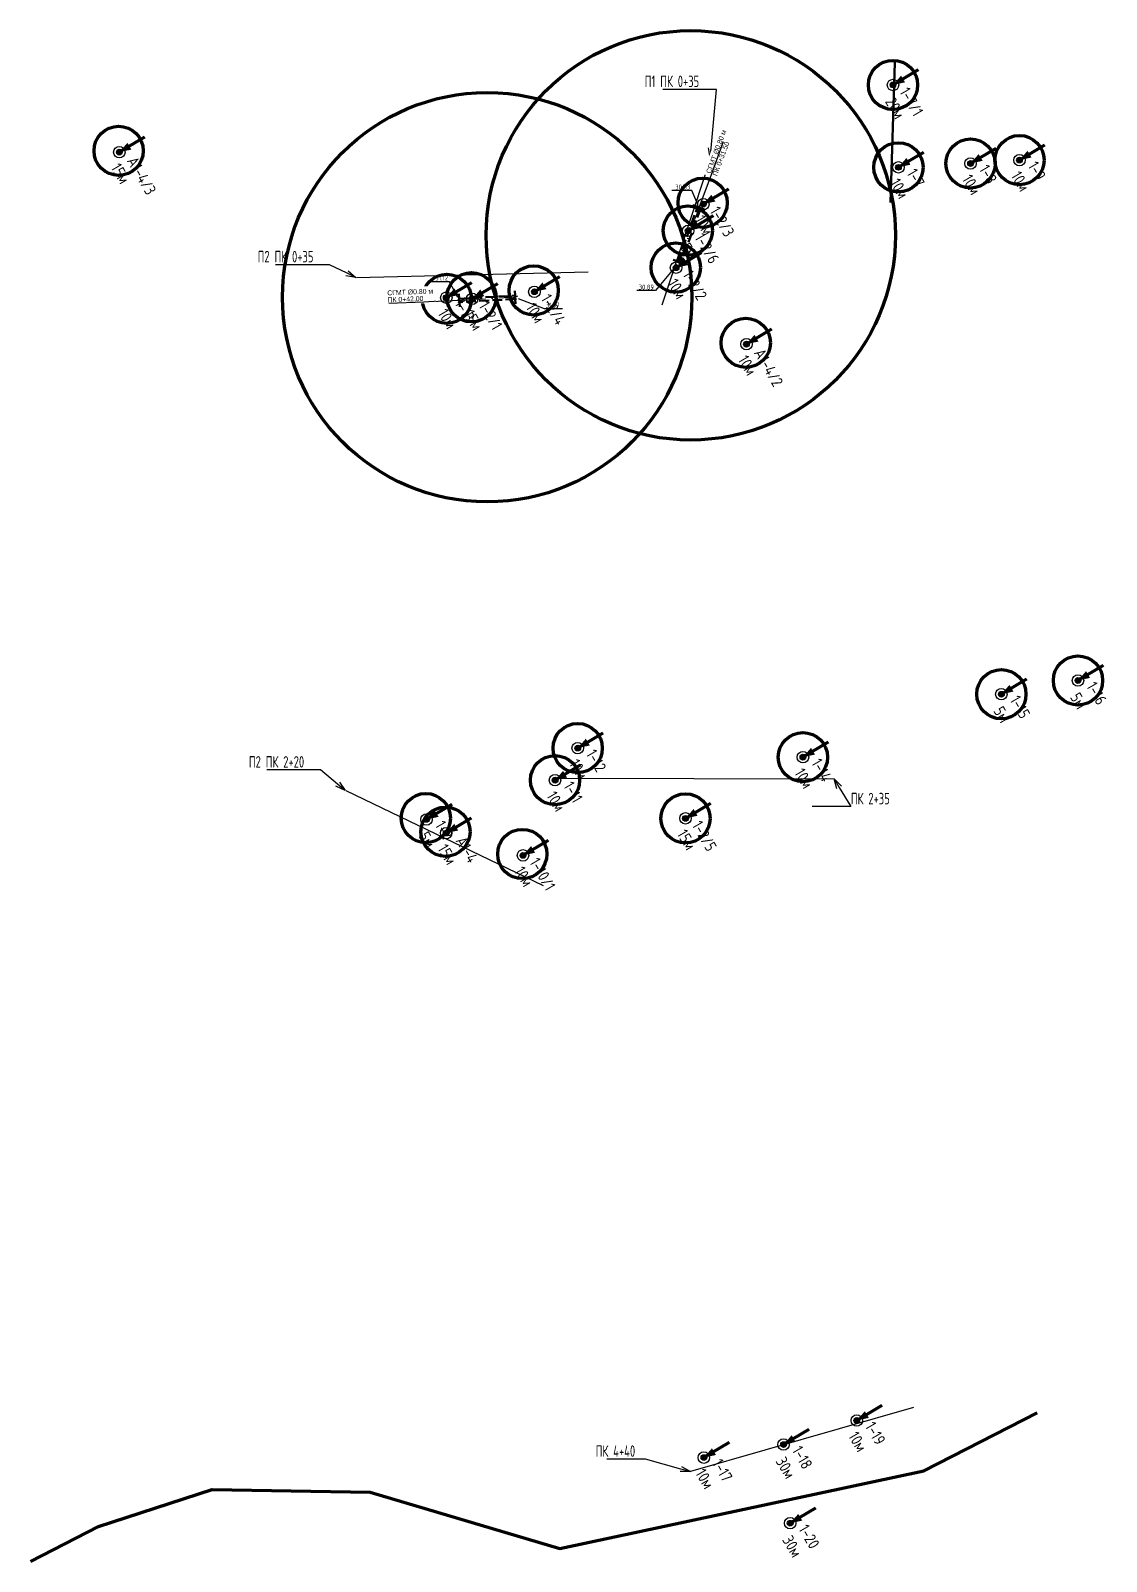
# Model space of a CAD drawing. Header units: metres. Extents: x 1267698 to 1279776, y 339473 to 349577.
# Drawn here: x 1268598.9 to 1268926.7, y 344367.8 to 344834 of the extents above; entities that cross this region are included whole.
import ezdxf
from ezdxf import colors
from ezdxf.entities.mleader import LeaderData, LeaderLine
from ezdxf.enums import TextEntityAlignment as Align
from ezdxf.math import Vec2, Vec3

# ---------------------------------------------------------------- set-up
doc = ezdxf.new("R2010")
doc.units = ezdxf.units.M
doc.linetypes.add('Труба', pattern=[4, 3, -1])
doc.linetypes.add('ШтрихпунктирУтолщ', pattern=[12, 8, -2, 0, -2])
for name, color, linetype, lineweight in [('_ИГЕОЛ поперечники ОХ', 3, 'Continuous', 30), ('_ИГЕОЛ_намеченные скважины_П', 6, 'Continuous', 100), ('Водопропускные Трубы_ОХ_Выноска', 7, 'Continuous', 30), ('ВодопропускныеТрубы_ОХ', 160, 'Труба', 50)]:
    doc.layers.add(name, color=color, linetype=linetype, lineweight=lineweight)
doc.layers.add('_ИГЕОЛ Пробуренные ТСЗ+', color=250, linetype='Continuous', lineweight=100, plot=False)
doc.layers.add('рамки для схемы', color=1, linetype='Continuous', lineweight=80, plot=False)
doc.layers.add('_Скважины', color=5, linetype='Continuous')
doc.layers.add('_Точки опытных наблюдений', color=4, linetype='Continuous')
doc.styles.add('RS', font='romans.shx', dxfattribs={"width": 0.64})
doc.styles.add('TITLE', font='arial.ttf', dxfattribs={"width": 0.8})
doc.styles.add('VNIPISIMPLEXCUR', font='simplex.shx', dxfattribs={"width": 0.8, "oblique": 15})
doc.styles.add('ГОСТ 2.304', font='CS_Gost2304.shx')

# ---------------------------------------------------------------- blocks, each defined once
blk = doc.blocks.new('ИИ25001')
at = {"linetype": 'Continuous', "lineweight": 25}
h = blk.add_hatch(color=0, dxfattribs=at)
edge = h.paths.add_edge_path()
edge.add_arc((0, 0), 0.5, 359.64, 719.6400000000001)
at = {"layer": '_Точки опытных наблюдений', "linetype": 'Continuous', "lineweight": 70}
h = blk.add_hatch(color=5, dxfattribs=at)
h.dxf.hatch_style = 1
h.paths.add_polyline_path([(-0.02611609981578489, 2.039832823868292), (-0.7060603744384997, 2.031127457263052), (0, 0)])
h.paths.add_polyline_path([(0.653828174806972, 2.048538190473638), (-0.02611609981578489, 2.039832823868292), (0, 0)])
at = {"color": 0, "linetype": 'Continuous', "lineweight": 25}
for radius in [1, 0.5]:
    blk.add_circle((0, 0), radius, dxfattribs=at)
at = {"layer": '_Точки опытных наблюдений', "color": 5, "linetype": 'Continuous', "lineweight": 70}
blk.add_line((-0.06529024953940943, 5.099582059670709), (0, 0), dxfattribs=at)
at = {"color": 253, "linetype": 'Continuous', "style": 'VNIPISIMPLEXCUR', "oblique": 15, "width": 0.8, "flags": 1}
for tag, p in [('DATE', (-2.5, -0.8000000000000114)), ('NOTE1', (-2.5, -3.200000000000017)), ('NOTE2', (-2.5, -5.600000000000023))]:
    blk.add_attdef(tag, text='', height=1.6, dxfattribs=at).set_placement(p, align=Align.RIGHT)
at = {"layer": '_Скважины', "color": 0, "linetype": 'Continuous', "lineweight": 50, "transparency": 33554687, "style": 'RS', "width": 0.64}
blk.add_attdef('NUMBER_001', (1.024761904761904, 0.6999999999999886), '', height=2, dxfattribs=at)
at = {"layer": '_Скважины', "color": 0, "linetype": 'Continuous', "lineweight": 100, "style": 'VNIPISIMPLEXCUR', "oblique": 15, "width": 0.8}
for tag, p in [('EGWL', (38.31670607307356, 0.6999999999999886)), ('TFS', (19.07851403860371, -1)), ('FS', (14.21830956713089, -2.700000000000003)), ('AGWL', (36.59421987173639, -2.700000000000003)), ('STS', (2, -5.202801649045824))]:
    blk.add_attdef(tag, p, '', height=2, dxfattribs=at)
at = {"layer": '_Скважины', "color": 0, "linetype": 'Continuous', "lineweight": 50, "style": 'RS', "width": 0.64}
blk.add_attdef('HEIGHT_001', (1.024761904761905, -2.699999999999989), '', height=2, dxfattribs=at)
blk = doc.blocks.new('_Open30')
at = {"color": 0, "linetype": 'ByBlock', "lineweight": -2}
for p, q in [((-1, 0.267949), (0, 0)), ((0, 0), (-1, -0.267949)), ((0, 0), (-1, 0))]:
    blk.add_line(p, q, dxfattribs=at)
blk = doc.blocks.new('*U89')
at = {"linetype": 'Труба'}
blk.add_lwpolyline([(-19.68521095265169, -2), (-19.68521095265169, -0.5), (-19.68521095265169, 0.5), (-19.68521095265169, 2), (-19.68521095265169, 0.5), (-2.035322701209225, 0.5), (-2.035322701209225, 2), (-2.035322701209225, 0.5), (-2.035322701209225, -0.5), (-2.035322701209225, -2), (-2.035322701209225, -0.5), (-19.68521095265169, -0.5)], dxfattribs=at)
at = {"color": 7, "linetype": 'ШтрихпунктирУтолщ', "lineweight": 9}
blk.add_lwpolyline([(-19.68521095265169, 0), (-2.035322701209225, 0)], dxfattribs=at)
blk = doc.blocks.new('_None')
blk = doc.blocks.new('выноска')
at = {"ltscale": 100}
for p, q in [((0.5303300858899107, -0.5303300858899107), (-0.5303300858899107, 0.5303300858899107)), ((-0.5303300858680827, -0.5303300859117385), (0.5303300858680827, 0.5303300859117385))]:
    blk.add_line(p, q, dxfattribs=at)
blk = doc.blocks.new('*U90')
at = {"linetype": 'Труба'}
blk.add_lwpolyline([(-15.87394509837031, -2), (-15.87394509837031, -0.5), (-15.87394509837031, 0.5), (-15.87394509837031, 2), (-15.87394509837031, 0.5), (1.174631371395662, 0.5), (1.174631371395662, 2), (1.174631371395662, 0.5), (1.174631371395662, -0.5), (1.174631371395662, -2), (1.174631371395662, -0.5), (-15.87394509837031, -0.5)], dxfattribs=at)
at = {"color": 7, "linetype": 'ШтрихпунктирУтолщ', "lineweight": 9}
blk.add_lwpolyline([(-15.87394509837031, 0), (1.174631371395662, 0)], dxfattribs=at)
blk = doc.blocks.new('2024-01-13-трубы')
at = {"layer": 'ВодопропускныеТрубы_ОХ'}
for name, p, rotation in [('*U89', (1268795.8603559, 344761.5928358088), 250.0014401007469), ('*U90', (1268745.377523284, 344752.6878882289), 3.202233647053078)]:
    blk.add_blockref(name, p, dxfattribs=dict(at, rotation=rotation))
ml = blk.add_multileader_mtext('Standard')
ml.set_content('30.89', color=256, style='ГОСТ 2.304')
ml.set_leader_properties()
ml.set_arrow_properties(name='выноска')
ml.build(insert=Vec2(0, 0))
ml.multileader.update_dxf_attribs({"text_left_attachment_type": 5, "text_right_attachment_type": 5, "dogleg_length": 0.36, "arrow_head_size": 1})
ctx = ml.context
ctx.base_point, ctx.char_height, ctx.arrow_head_size, ctx.landing_gap_size = Vec3(1268784.101870756, 344754.8018101906), 1.5, 1, 0.1
ctx.left_attachment, ctx.right_attachment, ctx.text_align_type = 5, 5, 2
notes = []
notes.append((ctx, [(0, (1, 1, 0), (1268789.27348493, 344754.8018101906), (-0.9999999999999999, 0), 0.3599999999999999, [(0, [(1268796.556429191, 344763.5054310281)], 0, [])])]))
ctx.mtext.insert, ctx.mtext.alignment = Vec3(1268788.81348493, 344756.601810191), 3
ml = blk.add_multileader_mtext('Standard')
ml.set_content('31.07', color=256, style='ГОСТ 2.304')
ml.set_leader_properties()
ml.set_arrow_properties(name='выноска')
ml.build(insert=Vec2(0, 0))
ml.multileader.update_dxf_attribs({"text_left_attachment_type": 5, "text_right_attachment_type": 5, "dogleg_length": 0.36, "arrow_head_size": 1})
ctx = ml.context
ctx.base_point, ctx.char_height, ctx.arrow_head_size, ctx.landing_gap_size, ctx.plane_origin = Vec3(1268755.729378819, 344749.3186706068), 1.5, 1, 0.1, Vec3(0.5123054368887097, -7.974246711062733)
ctx.left_attachment, ctx.right_attachment = 5, 5
notes.append((ctx, [(0, (1, 1, 0), (1268755.369378819, 344749.3186706068), (1, 0), 0.3599999999999998, [(0, [(1268746.550320571, 344752.7535036408)], 0, [])])]))
ctx.mtext.insert = Vec3(1268755.829378819, 344751.1186706072)
for ctx, leaders in notes:
    for number, flags, end, landing, length, lines in leaders:
        leader = LeaderData()
        leader.index, (leader.has_last_leader_line, leader.has_dogleg_vector, leader.attachment_direction) = number, flags
        leader.last_leader_point, leader.dogleg_vector, leader.dogleg_length = Vec3(end), Vec3(landing), length
        for number, points, colour, breaks in lines:
            line = LeaderLine()
            line.index, line.vertices, line.color, line.breaks = number, Vec3.list(points), colors.encode_raw_color(colour), breaks
            leader.lines.append(line)
        ctx.leaders.append(leader)
at = {"layer": 'Водопропускные Трубы_ОХ_Выноска'}
ml = blk.add_multileader_mtext('Standard', dxfattribs=at)
ml.set_content('СГМТ %%c0.80 м\\PПК 0+31.50', color=256, style='TITLE')
ml.set_leader_properties()
ml.set_arrow_properties(name='NONE')
ml.build(insert=Vec2(0, 0))
ml.multileader.update_dxf_attribs({"has_dogleg": 0, "text_left_attachment_type": 6, "text_right_attachment_type": 5, "dogleg_length": 0.36, "arrow_head_size": 0})
ctx = ml.context
ctx.base_point, ctx.char_height, ctx.arrow_head_size, ctx.landing_gap_size, ctx.plane_origin, ctx.plane_x_axis, ctx.plane_y_axis = Vec3(1268806.325791709, 344790.1890401361), 1.5, 0, 0, Vec3(1268784.499871142, 344832.230002863), Vec3(0.3473996828497224, 0.9377171537067627), Vec3(-0.9377171537067627, 0.3473996828497224)
ctx.left_attachment, ctx.right_attachment = 6, 5
notes = []
notes.append((ctx, [(0, (1, 1, 0), (1268806.200727822, 344789.8514619608), (0.3473996828497223, 0.9377171537067626), 0.36, [(0, [(1268802.592647021, 344780.0910461685)], 0, [])])]))
ctx.mtext.insert, ctx.mtext.text_direction, ctx.mtext.rotation, ctx.mtext.line_spacing_factor, ctx.mtext.flow_direction = Vec3(1268804.637900832, 344790.8143595652), Vec3(0.3473996828497224, 0.9377171537067627), 1.215999681900094, 0.85, 5
ctx.mtext.has_bg_fill, ctx.mtext.bg_color, ctx.mtext.bg_scale_factor, ctx.mtext.bg_transparency, ctx.mtext.use_window_bg_color = 1, -1027028792, 1.5, 0, 1
ml = blk.add_multileader_mtext('Standard', dxfattribs=at)
ml.set_content('СГМТ %%c0.80 м\\PПК 0+42.00', color=256, style='TITLE')
ml.set_leader_properties()
ml.set_arrow_properties(name='NONE')
ml.build(insert=Vec2(0, 0))
ml.multileader.update_dxf_attribs({"has_dogleg": 0, "text_left_attachment_type": 6, "text_right_attachment_type": 5, "dogleg_length": 0.36, "arrow_head_size": 0})
ctx = ml.context
ctx.base_point, ctx.char_height, ctx.arrow_head_size, ctx.landing_gap_size, ctx.plane_origin, ctx.plane_x_axis, ctx.plane_y_axis = Vec3(1268707.614595264, 344753.0291554735), 1.5, 0, 0, Vec3(1268787.654732538, 344788.9108417152), Vec3(0.9991172264813944, 0.04200913886437311), Vec3(-0.04200913886437311, 0.9991172264813944)
ctx.left_attachment, ctx.right_attachment = 6, 5
notes.append((ctx, [(0, (1, 1, 0), (1268719.038432188, 344751.3306616398), (-0.9991172264813942, -0.04200913886437313), 0.3599999999999997, [(0, [(1268729.528363966, 344751.8011628512)], 0, [])])]))
ctx.mtext.insert, ctx.mtext.text_direction, ctx.mtext.rotation, ctx.mtext.line_spacing_factor, ctx.mtext.flow_direction = Vec3(1268707.538978814, 344754.8275664811), Vec3(0.9991172264813944, 0.04200913886437311), 0.04202150474943658, 0.85, 5
ctx.mtext.has_bg_fill, ctx.mtext.bg_color, ctx.mtext.bg_scale_factor, ctx.mtext.bg_transparency, ctx.mtext.use_window_bg_color = 1, -1027028792, 1.5, 0, 1
for ctx, leaders in notes:
    for number, flags, end, landing, length, lines in leaders:
        leader = LeaderData()
        leader.index, (leader.has_last_leader_line, leader.has_dogleg_vector, leader.attachment_direction) = number, flags
        leader.last_leader_point, leader.dogleg_vector, leader.dogleg_length = Vec3(end), Vec3(landing), length
        for number, points, colour, breaks in lines:
            line = LeaderLine()
            line.index, line.vertices, line.color, line.breaks = number, Vec3.list(points), colors.encode_raw_color(colour), breaks
            leader.lines.append(line)
        ctx.leaders.append(leader)
at = {"color": 5, "lineweight": 200}
for centre in [(1268800.044380019, 344771.6272435007), (1268738.011412055, 344752.7765525397)]:
    blk.add_circle(centre, 62.3426761712381, dxfattribs=at)
ml = blk.add_multileader_mtext('Standard')
ml.set_content('30.83 ', color=256, style='ГОСТ 2.304')
ml.set_leader_properties()
ml.set_arrow_properties(name='выноска')
ml.build(insert=Vec2(0, 0))
ml.multileader.update_dxf_attribs({"text_left_attachment_type": 5, "text_right_attachment_type": 5, "dogleg_length": 0.36, "arrow_head_size": 1})
ctx = ml.context
ctx.base_point, ctx.char_height, ctx.arrow_head_size, ctx.landing_gap_size = Vec3(1268795.231375971, 344785.2877635597), 1.5, 1, 0.1
ctx.left_attachment, ctx.right_attachment, ctx.text_align_type = 5, 5, 2
notes = []
notes.append((ctx, [(0, (1, 1, 0), (1268800.353508006, 344785.2877635597), (-0.9999999999999999, 0), 0.3599999999999999, [(0, [(1268802.592434582, 344780.0905068064)], 0, [])])]))
ctx.mtext.insert, ctx.mtext.alignment = Vec3(1268799.893508005, 344787.0877635601), 3
ml = blk.add_multileader_mtext('Standard')
ml.set_content('31.12', color=256, style='ГОСТ 2.304')
ml.set_leader_properties()
ml.set_arrow_properties(name='выноска')
ml.build(insert=Vec2(0, 0))
ml.multileader.update_dxf_attribs({"text_left_attachment_type": 5, "text_right_attachment_type": 5, "dogleg_length": 0.36, "arrow_head_size": 1})
ctx = ml.context
ctx.base_point, ctx.char_height, ctx.arrow_head_size, ctx.landing_gap_size, ctx.plane_origin = Vec3(1268722.074817718, 344757.4711455423), 1.5, 1, 0.1, Vec3(0.5123054368887097, -7.974246711062733)
ctx.left_attachment, ctx.right_attachment, ctx.text_align_type = 5, 5, 2
notes.append((ctx, [(0, (1, 1, 0), (1268726.565231105, 344757.4711455423), (-1, 0), 0.3599999999999998, [(0, [(1268729.528363966, 344751.8011628512)], 0, [])])]))
ctx.mtext.insert, ctx.mtext.alignment = Vec3(1268726.105231105, 344759.3873364877), 3
for ctx, leaders in notes:
    for number, flags, end, landing, length, lines in leaders:
        leader = LeaderData()
        leader.index, (leader.has_last_leader_line, leader.has_dogleg_vector, leader.attachment_direction) = number, flags
        leader.last_leader_point, leader.dogleg_vector, leader.dogleg_length = Vec3(end), Vec3(landing), length
        for number, points, colour, breaks in lines:
            line = LeaderLine()
            line.index, line.vertices, line.color, line.breaks = number, Vec3.list(points), colors.encode_raw_color(colour), breaks
            leader.lines.append(line)
        ctx.leaders.append(leader)

msp = doc.modelspace()

# ---------------------------------------------------------------- linework, layer by layer
at = {"layer": '_ИГЕОЛ поперечники ОХ', "color": 3, "lineweight": 50}
msp.add_lwpolyline([(1268862.252843438, 344824.2842911849), (1268860.91056149, 344781.6123468554)], dxfattribs=at)
at = {"layer": '_ИГЕОЛ Пробуренные ТСЗ+'}
for centre in [(1268861.653068608, 344817.4147461131), (1268625.724565924, 344797.3549432159), (1268885.283845078, 344793.5115274597), (1268900.179327077, 344794.5297614977), (1268863.297389467, 344792.3341820202), (1268803.653724136, 344781.5394623207), (1268799.131525481, 344773.0580280609, 32.39745174306173), (1268795.467814687, 344761.806067542, 32.39745174306173), (1268725.720516133, 344752.2880657424), (1268733.211892408, 344752.7577591049), (1268752.182158465, 344754.8518021901), (1268816.789270983, 344738.8881462932), (1268918.014406575, 344636.0440847363), (1268894.665991908, 344631.8679496535), (1268765.593102835, 344615.4628931697), (1268758.678692563, 344605.6902710228, 33), (1268719.325322772, 344594.1444767701), (1268798.427555516, 344594.0628111564), (1268725.297396555, 344589.9907804444), (1268748.710697726, 344583.2035042446)]:
    msp.add_circle(centre, 7.5, dxfattribs=at)
at = {"layer": 'рамки для схемы'}
msp.add_lwpolyline([(1268598.900169696, 344367.7775296077), (1268619.605866443, 344378.3961318629), (1268654.187620019, 344389.6648436427), (1268702.320162775, 344388.9063591941), (1268760.154589548, 344371.6808071161), (1268871.078703426, 344395.3045202653), (1268905.589886998, 344412.9849149784)], dxfattribs=at)

# ---------------------------------------------------------------- block references
at = {"layer": '_ИГЕОЛ_намеченные скважины_П', "lineweight": 50}
ref = msp.add_blockref('ИИ25001', (1268850.609686843, 344410.6782713083), dxfattribs=dict(at, xscale=1.75, yscale=1.75, zscale=2, rotation=299.9999999999999))
ref.add_attrib('NUMBER_001', '1-19', (1268853.020567962, 344408.9525027181), dxfattribs={"layer": '_Скважины', "color": 0, "linetype": 'Continuous', "lineweight": 50, "transparency": 33554687, "height": 3.5, "rotation": 299.9999999999999, "style": 'RS', "width": 0.8})
ref.add_attrib('HEIGHT_001', '10м', (1268847.86771681, 344405.9775027182), dxfattribs={"layer": '_Скважины', "color": 0, "linetype": 'Continuous', "lineweight": 50, "height": 3.5, "rotation": 299.9999999999999, "style": 'RS', "width": 0.8})
ref = msp.add_blockref('ИИ25001', (1268804.03164781, 344399.3822436112), dxfattribs=dict(at, xscale=1.75, yscale=1.75, zscale=2, rotation=299.9999999999999))
ref.add_attrib('NUMBER_001', '1-17', (1268806.44252893, 344397.6564750209), dxfattribs={"layer": '_Скважины', "color": 0, "linetype": 'Continuous', "lineweight": 50, "transparency": 33554687, "height": 3.5, "rotation": 299.9999999999999, "style": 'RS', "width": 0.8})
ref.add_attrib('HEIGHT_001', '10м', (1268801.289677777, 344394.6814750208), dxfattribs={"layer": '_Скважины', "color": 0, "linetype": 'Continuous', "lineweight": 50, "height": 3.5, "rotation": 299.9999999999999, "style": 'RS', "width": 0.8})
at = {"layer": '_Скважины', "lineweight": 50}
ref = msp.add_blockref('ИИ25001', (1268861.653068608, 344817.4147461131), dxfattribs=dict(at, xscale=1.75, yscale=1.75, zscale=2, rotation=300.0000000000001))
ref.add_attrib('NUMBER_001', '1-7/1', (1268863.486599458, 344815.3556441897), dxfattribs={"color": 0, "linetype": 'Continuous', "lineweight": 50, "transparency": 33554687, "height": 3.5, "rotation": 300.0000000000001, "style": 'RS', "width": 0.8})
ref.add_attrib('HEIGHT_001', '20м', (1268859.111098575, 344812.3675673617), dxfattribs={"color": 0, "linetype": 'Continuous', "lineweight": 50, "height": 3.5, "rotation": 300.0000000000001, "style": 'RS', "width": 0.8})
at = {"layer": '_Скважины', "lineweight": 100}
ref = msp.add_blockref('ИИ25001', (1268625.932021216, 344796.940410634), dxfattribs=dict(at, xscale=1.75, yscale=1.75, zscale=2, rotation=299.9999999999999))
ref.add_attrib('NUMBER_001', 'А1-4/3', (1268628.0988854, 344794.3039584411), dxfattribs={"color": 0, "linetype": 'Continuous', "lineweight": 50, "transparency": 33554687, "height": 3.5, "rotation": 299.9999999999999, "style": 'RS', "width": 0.8})
ref.add_attrib('HEIGHT_001', '15м', (1268623.190051184, 344792.2396420435), dxfattribs={"color": 0, "linetype": 'Continuous', "lineweight": 50, "height": 3.5, "rotation": 299.9999999999999, "style": 'RS', "width": 0.8})
at = {"layer": '_Скважины'}
ref = msp.add_blockref('ИИ25001', (1268863.297389467, 344792.3341820203), dxfattribs=dict(at, xscale=1.75, yscale=1.75, zscale=2, rotation=299.9999999999999))
ref.add_attrib('NUMBER_001', '1-7', (1268865.708270587, 344790.60841343), dxfattribs={"color": 0, "linetype": 'Continuous', "lineweight": 50, "transparency": 33554687, "height": 3.5, "rotation": 299.9999999999999, "style": 'RS', "width": 0.8})
ref.add_attrib('HEIGHT_001', '10м', (1268860.555419434, 344787.6334134302), dxfattribs={"color": 0, "linetype": 'Continuous', "lineweight": 50, "height": 3.5, "rotation": 299.9999999999999, "style": 'RS', "width": 0.8})
ref = msp.add_blockref('ИИ25001', (1268885.283845078, 344793.5115274596), dxfattribs=dict(at, xscale=1.75, yscale=1.75, zscale=2, rotation=299.9999999999999))
ref.add_attrib('NUMBER_001', '1-8', (1268887.694726198, 344791.7857588694), dxfattribs={"color": 0, "linetype": 'Continuous', "lineweight": 50, "transparency": 33554687, "height": 3.5, "rotation": 299.9999999999999, "style": 'RS', "width": 0.8})
ref.add_attrib('HEIGHT_001', '10м', (1268882.541875045, 344788.8107588695), dxfattribs={"color": 0, "linetype": 'Continuous', "lineweight": 50, "height": 3.5, "rotation": 299.9999999999999, "style": 'RS', "width": 0.8})
ref = msp.add_blockref('ИИ25001', (1268900.179327077, 344794.5297614976), dxfattribs=dict(at, xscale=1.75, yscale=1.75, zscale=2, rotation=299.9999999999999))
ref.add_attrib('NUMBER_001', '1-9', (1268902.590208197, 344792.8039929074), dxfattribs={"color": 0, "linetype": 'Continuous', "lineweight": 50, "transparency": 33554687, "height": 3.5, "rotation": 299.9999999999999, "style": 'RS', "width": 0.8})
ref.add_attrib('HEIGHT_001', '10м', (1268897.437357045, 344789.8289929073), dxfattribs={"color": 0, "linetype": 'Continuous', "lineweight": 50, "height": 3.5, "rotation": 299.9999999999999, "style": 'RS', "width": 0.8})
at = {"layer": '_Скважины', "lineweight": 50}
ref = msp.add_blockref('ИИ25001', (1268803.861179428, 344781.1249297389), dxfattribs=dict(at, xscale=1.75, yscale=1.75, zscale=2, rotation=300.0000000000001))
ref.add_attrib('NUMBER_001', '1-2/3', (1268805.694710279, 344779.0658278154), dxfattribs={"color": 0, "linetype": 'Continuous', "lineweight": 50, "transparency": 33554687, "height": 3.5, "rotation": 300.0000000000001, "style": 'RS', "width": 0.8})
ref.add_attrib('HEIGHT_001', '10м', (1268801.119209395, 344776.4241611492), dxfattribs={"color": 0, "linetype": 'Continuous', "lineweight": 50, "height": 3.5, "rotation": 300.0000000000001, "style": 'RS', "width": 0.8})
ref = msp.add_blockref('ИИ25001', (1268799.224662437, 344773.0181063317), dxfattribs=dict(at, xscale=1.75, yscale=1.75, zscale=2, rotation=300.0000000000001))
ref.add_attrib('NUMBER_001', '1-2/6', (1268801.058193288, 344770.9590044082), dxfattribs={"color": 0, "linetype": 'Continuous', "lineweight": 50, "transparency": 33554687, "height": 3.5, "rotation": 300.0000000000001, "style": 'RS', "width": 0.8})
ref.add_attrib('HEIGHT_001', '5м', (1268796.682692405, 344767.9709275801), dxfattribs={"color": 0, "linetype": 'Continuous', "lineweight": 50, "height": 3.5, "rotation": 300.0000000000001, "style": 'RS', "width": 0.8})
ref = msp.add_blockref('ИИ25001', (1268795.560951643, 344761.7661458127), dxfattribs=dict(at, xscale=1.75, yscale=1.75, zscale=2, rotation=300.0000000000001))
ref.add_attrib('NUMBER_001', '1-2/2', (1268797.394482494, 344759.7070438893), dxfattribs={"color": 0, "linetype": 'Continuous', "lineweight": 50, "transparency": 33554687, "height": 3.5, "rotation": 300.0000000000001, "style": 'RS', "width": 0.8})
ref.add_attrib('HEIGHT_001', '10м', (1268792.818981611, 344757.0653772227), dxfattribs={"color": 0, "linetype": 'Continuous', "lineweight": 50, "height": 3.5, "rotation": 300.0000000000001, "style": 'RS', "width": 0.8})
ref = msp.add_blockref('ИИ25001', (1268725.551426552, 344752.6309441371), dxfattribs=dict(at, xscale=1.75, yscale=1.75, zscale=2, rotation=300.0000000000001))
ref.add_attrib('NUMBER_001', '1-13', (1268727.962307671, 344750.9051755469), dxfattribs={"color": 0, "linetype": 'Continuous', "lineweight": 50, "transparency": 33554687, "height": 3.5, "rotation": 300.0000000000001, "style": 'RS', "width": 0.8})
ref.add_attrib('HEIGHT_001', '10м', (1268722.809456519, 344747.9301755473), dxfattribs={"color": 0, "linetype": 'Continuous', "lineweight": 50, "height": 3.5, "rotation": 300.0000000000001, "style": 'RS', "width": 0.8})
ref = msp.add_blockref('ИИ25001', (1268752.389613758, 344754.4372696083), dxfattribs=dict(at, xscale=1.75, yscale=1.75, zscale=2, rotation=300.0000000000001))
ref.add_attrib('NUMBER_001', '1-2/4', (1268754.223144608, 344752.3781676846), dxfattribs={"color": 0, "linetype": 'Continuous', "lineweight": 50, "transparency": 33554687, "height": 3.5, "rotation": 300.0000000000001, "style": 'RS', "width": 0.8})
ref.add_attrib('HEIGHT_001', '10м', (1268749.647643725, 344749.7365010178), dxfattribs={"color": 0, "linetype": 'Continuous', "lineweight": 50, "height": 3.5, "rotation": 300.0000000000001, "style": 'RS', "width": 0.8})
ref = msp.add_blockref('ИИ25001', (1268733.453884352, 344752.2851376161), dxfattribs=dict(at, xscale=1.75, yscale=1.75, zscale=2, rotation=300.0000000000001))
ref.add_attrib('NUMBER_001', '1-2/1', (1268735.287415203, 344750.2260356928), dxfattribs={"color": 0, "linetype": 'Continuous', "lineweight": 50, "transparency": 33554687, "height": 3.5, "rotation": 300.0000000000001, "style": 'RS', "width": 0.8})
ref.add_attrib('HEIGHT_001', '15м', (1268730.711914319, 344747.5843690262), dxfattribs={"color": 0, "linetype": 'Continuous', "lineweight": 50, "height": 3.5, "rotation": 300.0000000000001, "style": 'RS', "width": 0.8})
ref = msp.add_blockref('ИИ25001', (1268816.996726275, 344738.4736137113), dxfattribs=dict(at, xscale=1.75, yscale=1.75, zscale=2, rotation=300.0000000000001))
ref.add_attrib('NUMBER_001', 'А1-4/2', (1268819.163590459, 344735.8371615187), dxfattribs={"color": 0, "linetype": 'Continuous', "lineweight": 50, "transparency": 33554687, "height": 3.500000000000001, "rotation": 300.0000000000001, "style": 'RS', "width": 0.8})
ref.add_attrib('HEIGHT_001', '10м', (1268814.254756242, 344733.7728451211), dxfattribs={"color": 0, "linetype": 'Continuous', "lineweight": 50, "height": 3.500000000000001, "rotation": 300.0000000000001, "style": 'RS', "width": 0.8})
at = {"layer": '_Скважины'}
ref = msp.add_blockref('ИИ25001', (1268894.665991908, 344631.8679496534), dxfattribs=dict(at, xscale=1.75, yscale=1.75, zscale=2, rotation=299.9999999999999))
ref.add_attrib('NUMBER_001', '1-15', (1268897.076873028, 344630.1421810632), dxfattribs={"color": 0, "linetype": 'Continuous', "lineweight": 50, "transparency": 33554687, "height": 3.5, "rotation": 299.9999999999999, "style": 'RS', "width": 0.8})
ref.add_attrib('HEIGHT_001', '5м', (1268892.124021875, 344626.8207709018), dxfattribs={"color": 0, "linetype": 'Continuous', "lineweight": 50, "height": 3.5, "rotation": 299.9999999999999, "style": 'RS', "width": 0.8})
ref = msp.add_blockref('ИИ25001', (1268918.014406575, 344636.0440847364), dxfattribs=dict(at, xscale=1.75, yscale=1.75, zscale=2, rotation=299.9999999999999))
ref.add_attrib('NUMBER_001', '1-16', (1268920.425287695, 344634.3183161461), dxfattribs={"color": 0, "linetype": 'Continuous', "lineweight": 50, "transparency": 33554687, "height": 3.5, "rotation": 299.9999999999999, "style": 'RS', "width": 0.8})
ref.add_attrib('HEIGHT_001', '5м', (1268915.472436542, 344630.9969059848), dxfattribs={"color": 0, "linetype": 'Continuous', "lineweight": 50, "height": 3.5, "rotation": 299.9999999999999, "style": 'RS', "width": 0.8})
ref = msp.add_blockref('ИИ25001', (1268765.593102835, 344615.4628931696), dxfattribs=dict(at, xscale=1.75, yscale=1.75, zscale=2, rotation=299.9999999999999))
ref.add_attrib('NUMBER_001', '1-12', (1268768.003983955, 344613.7371245794), dxfattribs={"color": 0, "linetype": 'Continuous', "lineweight": 50, "transparency": 33554687, "height": 3.5, "rotation": 299.9999999999999, "style": 'RS', "width": 0.8})
ref.add_attrib('HEIGHT_001', '10м', (1268762.851132802, 344610.7621245797), dxfattribs={"color": 0, "linetype": 'Continuous', "lineweight": 50, "height": 3.5, "rotation": 299.9999999999999, "style": 'RS', "width": 0.8})
ref = msp.add_blockref('ИИ25001', (1268758.678692563, 344605.6902710227, 33), dxfattribs=dict(at, xscale=1.75, yscale=1.75, zscale=2, rotation=299.9999999999999))
ref.add_attrib('NUMBER_001', '1-11', (1268761.089573683, 344603.9645024325, 33), dxfattribs={"color": 0, "linetype": 'Continuous', "lineweight": 50, "transparency": 33554687, "height": 3.5, "rotation": 299.9999999999999, "style": 'RS', "width": 0.8})
ref.add_attrib('HEIGHT_001', '10м', (1268755.936722531, 344600.9895024326, 33), dxfattribs={"color": 0, "linetype": 'Continuous', "lineweight": 50, "height": 3.5, "rotation": 299.9999999999999, "style": 'RS', "width": 0.8})
at = {"layer": '_Скважины', "lineweight": 50}
ref = msp.add_blockref('ИИ25001', (1268719.532778065, 344593.7299441883, 0.001046737772412598), dxfattribs=dict(at, xscale=1.75, yscale=1.75, zscale=2, rotation=300.0000000000001))
ref.add_attrib('NUMBER_001', '1-2', (1268721.943659184, 344592.0041755982, 0.001046737772412598), dxfattribs={"color": 0, "linetype": 'Continuous', "lineweight": 50, "transparency": 33554687, "height": 3.5, "rotation": 300.0000000000001, "style": 'RS', "width": 0.8})
ref.add_attrib('HEIGHT_001', '5м', (1268716.990808032, 344588.6827654371, 0.001046737772412598), dxfattribs={"color": 0, "linetype": 'Continuous', "lineweight": 50, "height": 3.5, "rotation": 300.0000000000001, "style": 'RS', "width": 0.8})
ref = msp.add_blockref('ИИ25001', (1268725.504851848, 344589.5762478625), dxfattribs=dict(at, xscale=1.75, yscale=1.75, zscale=2, rotation=300.0000000000001))
ref.add_attrib('NUMBER_001', 'А1-4', (1268728.2490663, 344587.2731290029), dxfattribs={"color": 0, "linetype": 'Continuous', "lineweight": 50, "transparency": 33554687, "height": 3.500000000000001, "rotation": 300.0000000000001, "style": 'RS', "width": 0.8})
ref.add_attrib('HEIGHT_001', '15м', (1268722.762881815, 344584.8754792719), dxfattribs={"color": 0, "linetype": 'Continuous', "lineweight": 50, "height": 3.500000000000001, "rotation": 300.0000000000001, "style": 'RS', "width": 0.8})
ref = msp.add_blockref('ИИ25001', (1268798.427555515, 344594.0628111565), dxfattribs=dict(at, xscale=1.75, yscale=1.75, zscale=2, rotation=300.0000000000001))
ref.add_attrib('NUMBER_001', '1-2/5', (1268800.261086366, 344592.0037092327), dxfattribs={"color": 0, "linetype": 'Continuous', "lineweight": 50, "transparency": 33554687, "height": 3.5, "rotation": 300.0000000000001, "style": 'RS', "width": 0.8})
ref.add_attrib('HEIGHT_001', '15м', (1268795.685585482, 344589.3620425662), dxfattribs={"color": 0, "linetype": 'Continuous', "lineweight": 50, "height": 3.5, "rotation": 300.0000000000001, "style": 'RS', "width": 0.8})
at = {"layer": '_Скважины'}
ref = msp.add_blockref('ИИ25001', (1268748.918153019, 344582.7889716628), dxfattribs=dict(at, xscale=1.75, yscale=1.75, zscale=2, rotation=299.9999999999999))
ref.add_attrib('NUMBER_001', '1-10/1', (1268750.751683869, 344580.7298697392), dxfattribs={"color": 0, "linetype": 'Continuous', "lineweight": 50, "transparency": 33554687, "height": 3.5, "rotation": 299.9999999999999, "style": 'RS', "width": 0.8})
ref.add_attrib('HEIGHT_001', '10м', (1268746.176182986, 344578.0882030724), dxfattribs={"color": 0, "linetype": 'Continuous', "lineweight": 50, "height": 3.5, "rotation": 299.9999999999999, "style": 'RS', "width": 0.8})
at = {"layer": '_Скважины', "lineweight": 50}
ref = msp.add_blockref('ИИ25001', (1268828.310094588, 344403.3528701868), dxfattribs=dict(at, xscale=1.75, yscale=1.75, zscale=2, rotation=299.9999999999999))
ref.add_attrib('NUMBER_001', '1-18', (1268830.720975707, 344401.6271015969), dxfattribs={"color": 0, "linetype": 'Continuous', "lineweight": 50, "transparency": 33554687, "height": 3.5, "rotation": 299.9999999999999, "style": 'RS', "width": 0.8})
ref.add_attrib('HEIGHT_001', '30м', (1268825.768124555, 344398.3056914355), dxfattribs={"color": 0, "linetype": 'Continuous', "lineweight": 50, "height": 3.5, "rotation": 299.9999999999999, "style": 'RS', "width": 0.8})
ref = msp.add_blockref('ИИ25001', (1268830.322186703, 344379.4000119073), dxfattribs=dict(at, xscale=1.75, yscale=1.75, zscale=2, rotation=299.9999999999999))
ref.add_attrib('NUMBER_001', '1-20', (1268832.733067823, 344377.6742433173), dxfattribs={"color": 0, "linetype": 'Continuous', "lineweight": 50, "transparency": 33554687, "height": 3.5, "rotation": 299.9999999999999, "style": 'RS', "width": 0.8})
ref.add_attrib('HEIGHT_001', '30м', (1268827.78021667, 344374.3528331557), dxfattribs={"color": 0, "linetype": 'Continuous', "lineweight": 50, "height": 3.5, "rotation": 299.9999999999999, "style": 'RS', "width": 0.8})

# ---------------------------------------------------------------- leaders
at = {"layer": '_ИГЕОЛ поперечники ОХ'}
ml = msp.add_multileader_mtext('Standard', dxfattribs=at)
ml.set_content('П1 ПК 0+35', color=256, style='RS')
ml.set_leader_properties(color=256, linetype='Continuous', lineweight=-1)
ml.set_arrow_properties(name='OPEN30')
ml.build(insert=Vec2(0, 0))
ml.multileader.update_dxf_attribs({"has_dogleg": 0, "text_left_attachment_type": 6, "text_right_attachment_type": 6, "dogleg_length": 0, "arrow_head_size": 3})
ctx = ml.context
ctx.base_point, ctx.char_height, ctx.arrow_head_size, ctx.landing_gap_size, ctx.plane_origin, ctx.plane_x_axis, ctx.plane_y_axis = Vec3(1268780.551378588, 344816.0686526427, 137.5430000000003), 3.5, 3, 0, Vec3(1269399.692647205, 345304.0482830756, 137.5430000000003), Vec3(0.2935074615376452, 0.9559567825073096), Vec3(-0.9559567825073096, 0.2935074615376452)
ctx.left_attachment, ctx.right_attachment = 6, 6
notes = []
notes.append((ctx, [(0, (1, 1, 0), (1268807.884711921, 344816.0686526427, 137.5430000000003), (-1, 0), 0, [(0, [(1268805.981261636, 344795.2135899543, 137.5430000000003)], 0, [])])]))
ctx.mtext.insert = Vec3(1268786.018045255, 344820.2686526427, 137.5430000000003)
ctx.mtext.has_bg_fill, ctx.mtext.bg_color, ctx.mtext.bg_scale_factor, ctx.mtext.bg_transparency, ctx.mtext.use_window_bg_color = 1, -1023410175, 1.1, 0, 1
ml = msp.add_multileader_mtext('Standard', dxfattribs=at)
ml.set_content('П2 ПК 0+35', color=256, style='RS')
ml.set_leader_properties(color=256, linetype='Continuous', lineweight=-1)
ml.set_arrow_properties(name='OPEN30')
ml.build(insert=Vec2(0, 0))
ml.multileader.update_dxf_attribs({"has_dogleg": 0, "text_left_attachment_type": 6, "text_right_attachment_type": 6, "dogleg_length": 0, "arrow_head_size": 3})
ctx = ml.context
ctx.base_point, ctx.char_height, ctx.arrow_head_size, ctx.landing_gap_size, ctx.plane_origin, ctx.plane_x_axis, ctx.plane_y_axis = Vec3(1268662.595812102, 344762.6888619575, 137.5430000000003), 3.5, 3, 0, Vec3(1268021.45891042, 345150.7388435644, 137.5430000000003), Vec3(-0.999231763526668, -0.03919034012847197), Vec3(0.03919034012847197, -0.999231763526668)
ctx.left_attachment, ctx.right_attachment = 6, 6
notes.append((ctx, [(0, (1, 1, 0), (1268689.929145436, 344762.6888619575, 137.5430000000003), (-1, 0), 0, [(0, [(1268698.024061047, 344758.7368649523, 137.5430000000003)], 0, [])])]))
ctx.mtext.insert = Vec3(1268668.062478769, 344766.8888619575, 137.5430000000003)
ctx.mtext.has_bg_fill, ctx.mtext.bg_color, ctx.mtext.bg_scale_factor, ctx.mtext.bg_transparency, ctx.mtext.use_window_bg_color = 1, -1023410175, 1.1, 0, 1
ml = msp.add_multileader_mtext('Standard', dxfattribs=at)
ml.set_content('П2 ПК 2+20', color=256, style='RS')
ml.set_leader_properties(color=256, linetype='Continuous', lineweight=-1)
ml.set_arrow_properties(name='OPEN30')
ml.build(insert=Vec2(0, 0))
ml.multileader.update_dxf_attribs({"has_dogleg": 0, "text_left_attachment_type": 6, "text_right_attachment_type": 6, "dogleg_length": 0, "arrow_head_size": 3})
ctx = ml.context
ctx.base_point, ctx.char_height, ctx.arrow_head_size, ctx.landing_gap_size, ctx.plane_origin, ctx.plane_x_axis, ctx.plane_y_axis = Vec3(1268659.921723361, 344608.8205931606, 137.5430000000003), 3.5, 3, 0, Vec3(1268257.070594474, 345250.464881699, 137.5430000000003), Vec3(-0.9161651844400999, 0.4008008917403231), Vec3(-0.4008008917403231, -0.9161651844400999)
ctx.left_attachment, ctx.right_attachment = 6, 6
notes.append((ctx, [(0, (1, 1, 0), (1268687.255056694, 344608.8205931606, 137.5430000000003), (-1, 0), 0, [(0, [(1268694.743875931, 344602.5080521364, 137.5430000000003)], 0, [])])]))
ctx.mtext.insert = Vec3(1268665.388390028, 344613.0205931606, 137.5430000000003)
ctx.mtext.has_bg_fill, ctx.mtext.bg_color, ctx.mtext.bg_scale_factor, ctx.mtext.bg_transparency, ctx.mtext.use_window_bg_color = 1, -1023410175, 1.1, 0, 1
ml = msp.add_multileader_mtext('Standard', dxfattribs=at)
ml.set_content('ПК 2+35', color=256, style='RS')
ml.set_leader_properties(color=256, linetype='Continuous', lineweight=-1)
ml.set_arrow_properties(name='OPEN30')
ml.build(insert=Vec2(0, 0))
ml.multileader.update_dxf_attribs({"has_dogleg": 0, "text_left_attachment_type": 6, "text_right_attachment_type": 6, "dogleg_length": 0, "arrow_head_size": 3})
ctx = ml.context
ctx.base_point, ctx.char_height, ctx.arrow_head_size, ctx.landing_gap_size, ctx.plane_origin, ctx.plane_x_axis, ctx.plane_y_axis = Vec3(1268848.796740454, 344597.6287549924, -249.0199999999997), 3.5, 3, 0, Vec3(1268178.042577068, 345016.296191022, -249.0199999999997), Vec3(-0.9999276934608775, -0.01202530041245176), Vec3(0.01202530041245176, -0.9999276934608775)
ctx.left_attachment, ctx.right_attachment = 6, 6
notes.append((ctx, [(0, (1, 1, 0), (1268848.796740454, 344597.6287549924, -249.0199999999997), (1, 0), 0, [(0, [(1268843.706671907, 344606.055691899, -249.0199999999997)], 0, [])])]))
ctx.mtext.insert = Vec3(1268848.796740454, 344601.8287549924, -249.0199999999997)
ctx.mtext.has_bg_fill, ctx.mtext.bg_color, ctx.mtext.bg_scale_factor, ctx.mtext.bg_transparency, ctx.mtext.use_window_bg_color = 1, -1023410175, 1.1, 0, 1
for ctx, leaders in notes:
    for number, flags, end, landing, length, lines in leaders:
        leader = LeaderData()
        leader.index, (leader.has_last_leader_line, leader.has_dogleg_vector, leader.attachment_direction) = number, flags
        leader.last_leader_point, leader.dogleg_vector, leader.dogleg_length = Vec3(end), Vec3(landing), length
        for number, points, colour, breaks in lines:
            line = LeaderLine()
            line.index, line.vertices, line.color, line.breaks = number, Vec3.list(points), colors.encode_raw_color(colour), breaks
            leader.lines.append(line)
        ctx.leaders.append(leader)

# ---------------------------------------------------------------- next in the draw order: linework, layer by layer
at = {"layer": '_ИГЕОЛ поперечники ОХ', "elevation": -249.0199999999997}
for points in [[(1268805.999184166, 344794.9943161578), (1268791.19977364, 344750.3251746689)], [(1268698.225066244, 344758.8263027836), (1268768.807508672, 344760.5181362653)], [(1268758.238296163, 344606.3477858028), (1268843.706671907, 344606.055691899)], [(1268694.9637616, 344602.5008059402), (1268755.079774299, 344573.6154140417)]]:
    msp.add_lwpolyline(points, dxfattribs=at)
at = {"layer": '_ИГЕОЛ Пробуренные ТСЗ+'}
msp.add_circle((1268834.215113732, 344612.6900661676), 7.5, dxfattribs=at)

# ---------------------------------------------------------------- next in the draw order: block references
at = {"layer": '_Скважины'}
ref = msp.add_blockref('ИИ25001', (1268834.215113732, 344612.6900661676), dxfattribs=dict(at, xscale=1.75, yscale=1.75, zscale=2, rotation=299.9999999999999))
ref.add_attrib('NUMBER_001', '1-14', (1268836.625994852, 344610.9642975772), dxfattribs={"color": 0, "linetype": 'Continuous', "lineweight": 50, "transparency": 33554687, "height": 3.5, "rotation": 299.9999999999999, "style": 'RS', "width": 0.8})
ref.add_attrib('HEIGHT_001', '10м', (1268831.473143699, 344607.9892975773), dxfattribs={"color": 0, "linetype": 'Continuous', "lineweight": 50, "height": 3.5, "rotation": 299.9999999999999, "style": 'RS', "width": 0.8})

# ---------------------------------------------------------------- next in the draw order: leaders
at = {"layer": '_ИГЕОЛ поперечники ОХ'}
ml = msp.add_multileader_mtext('Standard', dxfattribs=at)
ml.set_content('ПК 4+40', color=256, style='RS')
ml.set_leader_properties(color=256, linetype='Continuous', lineweight=-1)
ml.set_arrow_properties(name='OPEN30')
ml.build(insert=Vec2(0, 0))
ml.multileader.update_dxf_attribs({"has_dogleg": 0, "text_left_attachment_type": 6, "text_right_attachment_type": 6, "dogleg_length": 0, "arrow_head_size": 3})
ctx = ml.context
ctx.base_point, ctx.char_height, ctx.arrow_head_size, ctx.landing_gap_size, ctx.plane_origin, ctx.plane_x_axis, ctx.plane_y_axis = Vec3(1268767.279711143, 344398.9133883977, 386.563), 3.5, 3, 0, Vec3(1268046.255006728, 344603.4097978433, 386.563), Vec3(-0.9568966117609818, -0.290428776811722), Vec3(0.290428776811722, -0.9568966117609818)
ctx.left_attachment, ctx.right_attachment = 6, 6
notes = []
notes.append((ctx, [(0, (1, 1, 0), (1268786.213044476, 344398.9133883977, 386.563), (-1, 0), 0, [(0, [(1268799.921900368, 344395.101930229, 386.563)], 0, [])])]))
ctx.mtext.insert = Vec3(1268771.06637781, 344403.1133883977, 386.563)
ctx.mtext.has_bg_fill, ctx.mtext.bg_color, ctx.mtext.bg_scale_factor, ctx.mtext.bg_transparency, ctx.mtext.use_window_bg_color = 1, -1023410175, 1.1, 0, 1
for ctx, leaders in notes:
    for number, flags, end, landing, length, lines in leaders:
        leader = LeaderData()
        leader.index, (leader.has_last_leader_line, leader.has_dogleg_vector, leader.attachment_direction) = number, flags
        leader.last_leader_point, leader.dogleg_vector, leader.dogleg_length = Vec3(end), Vec3(landing), length
        for number, points, colour, breaks in lines:
            line = LeaderLine()
            line.index, line.vertices, line.color, line.breaks = number, Vec3.list(points), colors.encode_raw_color(colour), breaks
            leader.lines.append(line)
        ctx.leaders.append(leader)

# ---------------------------------------------------------------- next in the draw order: linework, layer by layer
msp.add_lwpolyline([(1268800.093780291, 344395.2392601494), (1268867.957829044, 344414.7126873385)], dxfattribs=at)

# ---------------------------------------------------------------- next in the draw order: block references
msp.add_blockref('2024-01-13-трубы', (0, 0))

doc.saveas('drawing.dxf')
